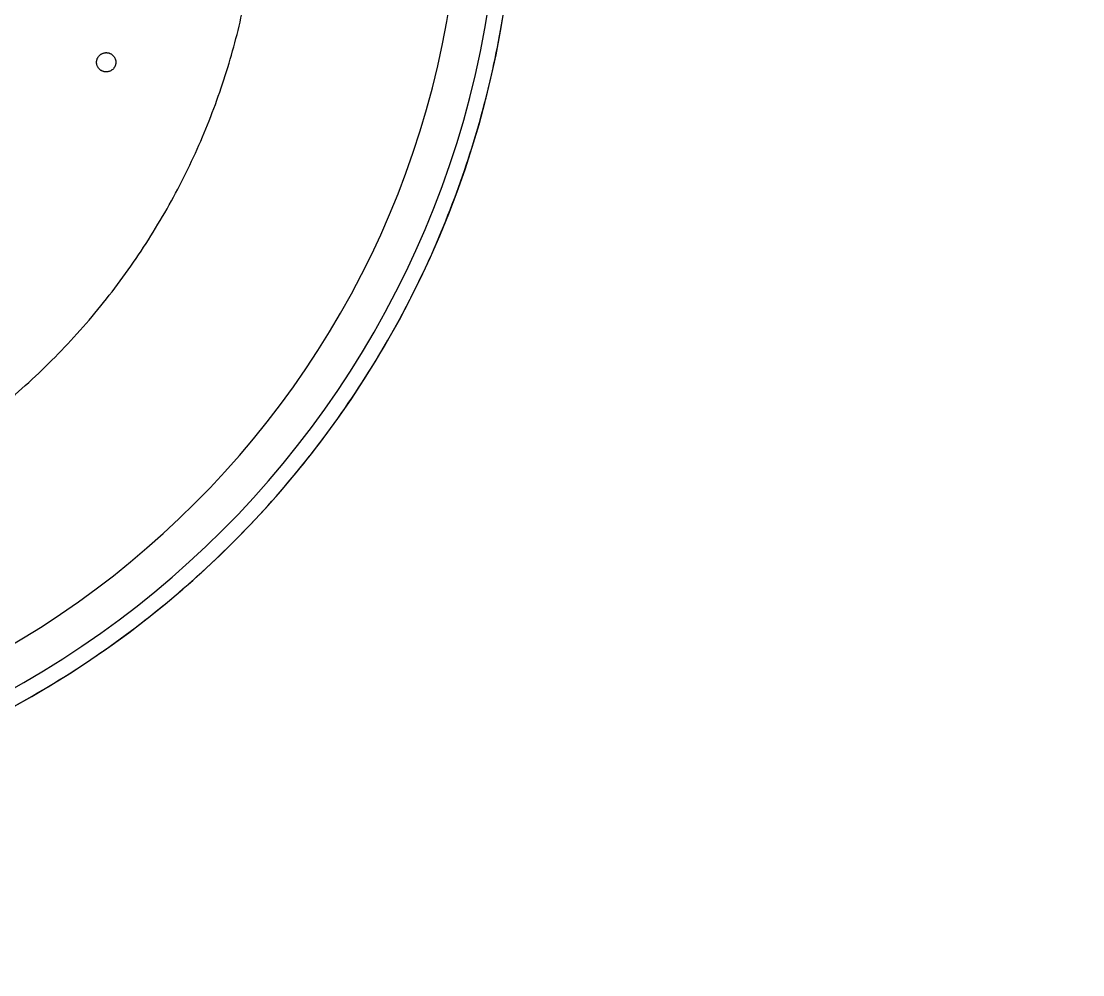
# Model space of a CAD drawing. Header units: millimetres. Extents: x -610 to 610, y -610 to 610.
# Drawn here: x 73 to 238.3, y -173.5 to -25 of the extents above; entities that cross this region are included whole.
import ezdxf

# ---------------------------------------------------------------- set-up
doc = ezdxf.new("R2010")
doc.units = ezdxf.units.MM
doc.layers.add('base', color=7, linetype='Continuous', true_color=0xffecbc)

msp = doc.modelspace()

# ---------------------------------------------------------------- linework, layer by layer
at = {"layer": 'base'}
for centre, radius in [((0, 0, 249.47), 610), ((0, 0, 250.47), 610), ((0, 0, 243.46), 607.51), ((0, 0, 256.48), 607.51), ((0, 0, 240.97), 601.5), ((0, 0, 258.97), 601.5)]:
    msp.add_circle(centre, radius, dxfattribs=at)
at = {"layer": 'base', "extrusion": (0, 0, -1)}
for centre, radius in [((0, 0, 3.53), 610), ((0, 0, 4.53), 610), ((0, 0, -2.48), 607.51), ((0, 0, 10.54), 607.51), ((0, 0, -4.97), 601.5), ((0, 0, 13.03), 601.5), ((0, 0, 22.53), 150), ((0, 0, 28.54), 147.51), ((0, 0, 31.03), 141.5)]:
    msp.add_circle(centre, radius, dxfattribs=at)
at = {"layer": 'base'}
for points, weights, knots in [([(-495.2, -356.2, -4.03), (-851.4, 139, -4.03), (-356.2, 495.2, -4.03), (139, 851.4, -4.03), (495.2, 356.2, -4.03), (851.4, -139, -4.03), (356.2, -495.2, -4.03), (-139, -851.4, -4.03), (-495.2, -356.2, -4.03)], [1, 0.707106781187, 1, 0.707106781187, 1, 0.707106781187, 1, 0.707106781187, 1], [0, 0, 0, 958.185759, 958.185759, 1916.371519, 1916.371519, 2874.557278, 2874.557278, 3832.743037, 3832.743037, 3832.743037]), ([(-610, 0, 249.97), (-610, -610, 249.97), (0, -610, 249.97), (610, -610, 249.97), (610, 0, 249.97), (610, 610, 249.97), (0, 610, 249.97), (-610, 610, 249.97), (-610, 0, 249.97)], [1, 0.707106781187, 1, 0.707106781187, 1, 0.707106781187, 1, 0.707106781187, 1], [0, 0, 0, 958.185759, 958.185759, 1916.371519, 1916.371519, 2874.557278, 2874.557278, 3832.743037, 3832.743037, 3832.743037]), ([(32.65, -544.76, 240.97), (-510.36, -577.3, 240.97), (-544.65, -34.4, 240.97), (-578.93, 508.51, 240.97), (-36.14, 544.54, 240.97), (506.65, 580.56, 240.97), (544.42, 37.89, 240.97), (582.18, -504.79, 240.97), (39.63, -544.29, 240.97)], [1, 0.708239625255, 1, 0.708239625255, 1, 0.708239625255, 1, 0.708239625255, 1], [654.018286, 654.018286, 654.018286, 1509.504571, 1509.504571, 2364.990855, 2364.990855, 3220.47714, 3220.47714, 4075.963425, 4075.963425, 4075.963425]), ([(32.65, -544.76, 244.97), (-510.36, -577.3, 244.97), (-544.65, -34.4, 244.97), (-578.93, 508.51, 244.97), (-36.14, 544.54, 244.97), (506.65, 580.56, 244.97), (544.42, 37.89, 244.97), (582.18, -504.79, 244.97), (39.63, -544.29, 244.97)], [1, 0.708239625255, 1, 0.708239625255, 1, 0.708239625255, 1, 0.708239625255, 1], [654.018286, 654.018286, 654.018286, 1509.504571, 1509.504571, 2364.990855, 2364.990855, 3220.47714, 3220.47714, 4075.963425, 4075.963425, 4075.963425]), ([(32.65, -544.76, 242.97), (-510.36, -577.3, 242.97), (-544.65, -34.4, 242.97), (-578.93, 508.51, 242.97), (-36.14, 544.54, 242.97), (506.65, 580.56, 242.97), (544.42, 37.89, 242.97), (582.18, -504.79, 242.97), (39.63, -544.29, 242.97)], [1, 0.708239625255, 1, 0.708239625255, 1, 0.708239625255, 1, 0.708239625255, 1], [654.018286, 654.018286, 654.018286, 1509.504571, 1509.504571, 2364.990855, 2364.990855, 3220.47714, 3220.47714, 4075.963425, 4075.963425, 4075.963425]), ([(0, -150, -13.03), (-150, -150, -13.03), (-150, 0, -13.03), (-150, 150, -13.03), (0, 150, -13.03), (150, 150, -13.03), (150, 0, -13.03), (150, -150, -13.03), (0, -150, -13.03)], [1, 0.707106781187, 1, 0.707106781187, 1, 0.707106781187, 1, 0.707106781187, 1], [0, 0, 0, 235.619449, 235.619449, 471.238898, 471.238898, 706.858347, 706.858347, 942.477796, 942.477796, 942.477796]), ([(0, -150, -22.03), (-150, -150, -22.03), (-150, 0, -22.03), (-150, 150, -22.03), (0, 150, -22.03), (150, 150, -22.03), (150, 0, -22.03), (150, -150, -22.03), (0, -150, -22.03)], [1, 0.707106781187, 1, 0.707106781187, 1, 0.707106781187, 1, 0.707106781187, 1], [0, 0, 0, 235.619449, 235.619449, 471.238898, 471.238898, 706.858347, 706.858347, 942.477796, 942.477796, 942.477796]), ([(0, 110, 241.97), (110, 110, 241.97), (110, 0, 241.97), (110, -110, 241.97), (0, -110, 241.97), (-110, -110, 241.97), (-110, 0, 241.97), (-110, 110, 241.97), (0, 110, 241.97)], [1, 0.707106781187, 1, 0.707106781187, 1, 0.707106781187, 1, 0.707106781187, 1], [-691.150384, -691.150384, -691.150384, -518.362788, -518.362788, -345.575192, -345.575192, -172.787596, -172.787596, 0, 0, 0]), ([(0, 110, 223.97), (110, 110, 223.97), (110, 0, 223.97), (110, -110, 223.97), (0, -110, 223.97), (-110, -110, 223.97), (-110, 0, 223.97), (-110, 110, 223.97), (0, 110, 223.97)], [1, 0.707106781187, 1, 0.707106781187, 1, 0.707106781187, 1, 0.707106781187, 1], [-691.150384, -691.150384, -691.150384, -518.362788, -518.362788, -345.575192, -345.575192, -172.787596, -172.787596, 0, 0, 0]), ([(0, 110, 232.97), (110, 110, 232.97), (110, 0, 232.97), (110, -110, 232.97), (0, -110, 232.97), (-110, -110, 232.97), (-110, 0, 232.97), (-110, 110, 232.97), (0, 110, 232.97)], [1, 0.707106781187, 1, 0.707106781187, 1, 0.707106781187, 1, 0.707106781187, 1], [-691.150384, -691.150384, -691.150384, -518.362788, -518.362788, -345.575192, -345.575192, -172.787596, -172.787596, 0, 0, 0]), ([(85.74, -32.8, 241.97), (87.14, -33.31, 241.97), (87.66, -31.9, 241.97), (88.17, -30.5, 241.97), (86.76, -29.98, 241.97), (85.35, -29.47, 241.97), (84.84, -30.88, 241.97), (84.33, -32.29, 241.97), (85.74, -32.8, 241.97)], [1, 0.707106781187, 1, 0.707106781187, 1, 0.707106781187, 1, 0.707106781187, 1], [201.06193, 201.06193, 201.06193, 203.418124, 203.418124, 205.774319, 205.774319, 208.130513, 208.130513, 210.486708, 210.486708, 210.486708]), ([(85.74, -32.8, 223.97), (87.14, -33.31, 223.97), (87.66, -31.9, 223.97), (88.17, -30.5, 223.97), (86.76, -29.98, 223.97), (85.35, -29.47, 223.97), (84.84, -30.88, 223.97), (84.33, -32.29, 223.97), (85.74, -32.8, 223.97)], [1, 0.707106781187, 1, 0.707106781187, 1, 0.707106781187, 1, 0.707106781187, 1], [201.06193, 201.06193, 201.06193, 203.418124, 203.418124, 205.774319, 205.774319, 208.130513, 208.130513, 210.486708, 210.486708, 210.486708]), ([(85.74, -32.8, 232.97), (87.14, -33.31, 232.97), (87.66, -31.9, 232.97), (88.17, -30.5, 232.97), (86.76, -29.98, 232.97), (85.35, -29.47, 232.97), (84.84, -30.88, 232.97), (84.33, -32.29, 232.97), (85.74, -32.8, 232.97)], [1, 0.707106781187, 1, 0.707106781187, 1, 0.707106781187, 1, 0.707106781187, 1], [201.06193, 201.06193, 201.06193, 203.418124, 203.418124, 205.774319, 205.774319, 208.130513, 208.130513, 210.486708, 210.486708, 210.486708])]:
    msp.add_rational_spline(points, weights, degree=2, knots=knots, dxfattribs=at)
for points in [[(84.84, -30.88, 241.97), (84.84, -30.88, 232.97), (84.84, -30.88, 223.97)], [(86.76, -29.98, 241.97), (86.76, -29.98, 232.97), (86.76, -29.98, 223.97)], [(85.74, -32.8, 241.97), (85.74, -32.8, 232.97), (85.74, -32.8, 223.97)], [(87.66, -31.9, 241.97), (87.66, -31.9, 232.97), (87.66, -31.9, 223.97)]]:
    msp.add_open_spline(points, degree=2, dxfattribs=at)

doc.saveas('drawing.dxf')
